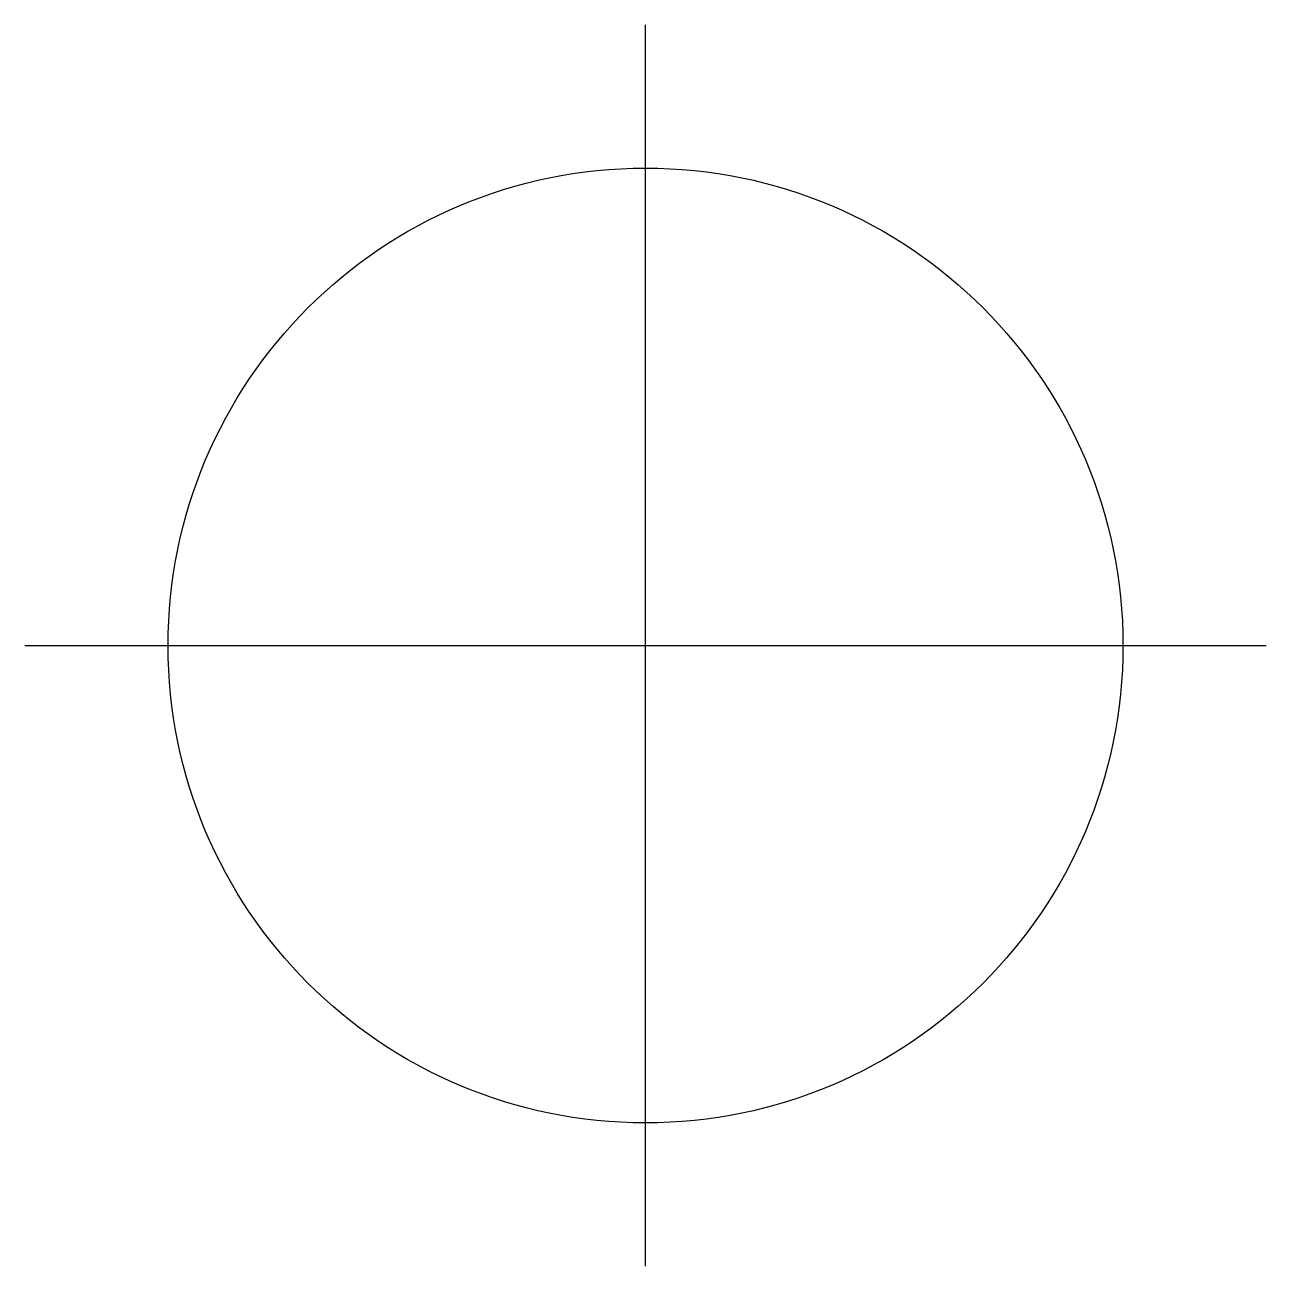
# Model space of a CAD drawing. Header units: inches. Extents: x -0.6 to 27.8, y -27.8 to 0.6.
# Drawn here: x 26.547 to 27.847, y -0.65 to 0.65 of the extents above.
import ezdxf

# ---------------------------------------------------------------- set-up
doc = ezdxf.new("R2010")
doc.units = ezdxf.units.IN
doc.header["$MEASUREMENT"] = 0
doc.layers.add('Position Node', color=1, linetype='Continuous')

msp = doc.modelspace()

# ---------------------------------------------------------------- linework, layer by layer
at = {"layer": 'Position Node'}
for p, q in [((27.1969, -0.65), (27.1969, 0.65)), ((27.1969, -0.65, 27.7168), (27.1969, 0.65, 27.7168)), ((26.5469, 0), (27.8469, 0)), ((26.5469, 0, 27.7168), (27.8469, 0, 27.7168))]:
    msp.add_line(p, q, dxfattribs=at)
for centre in [(27.1969, 0), (27.1969, 0, 27.7168)]:
    msp.add_circle(centre, 0.5, dxfattribs=at)

doc.saveas('drawing.dxf')
